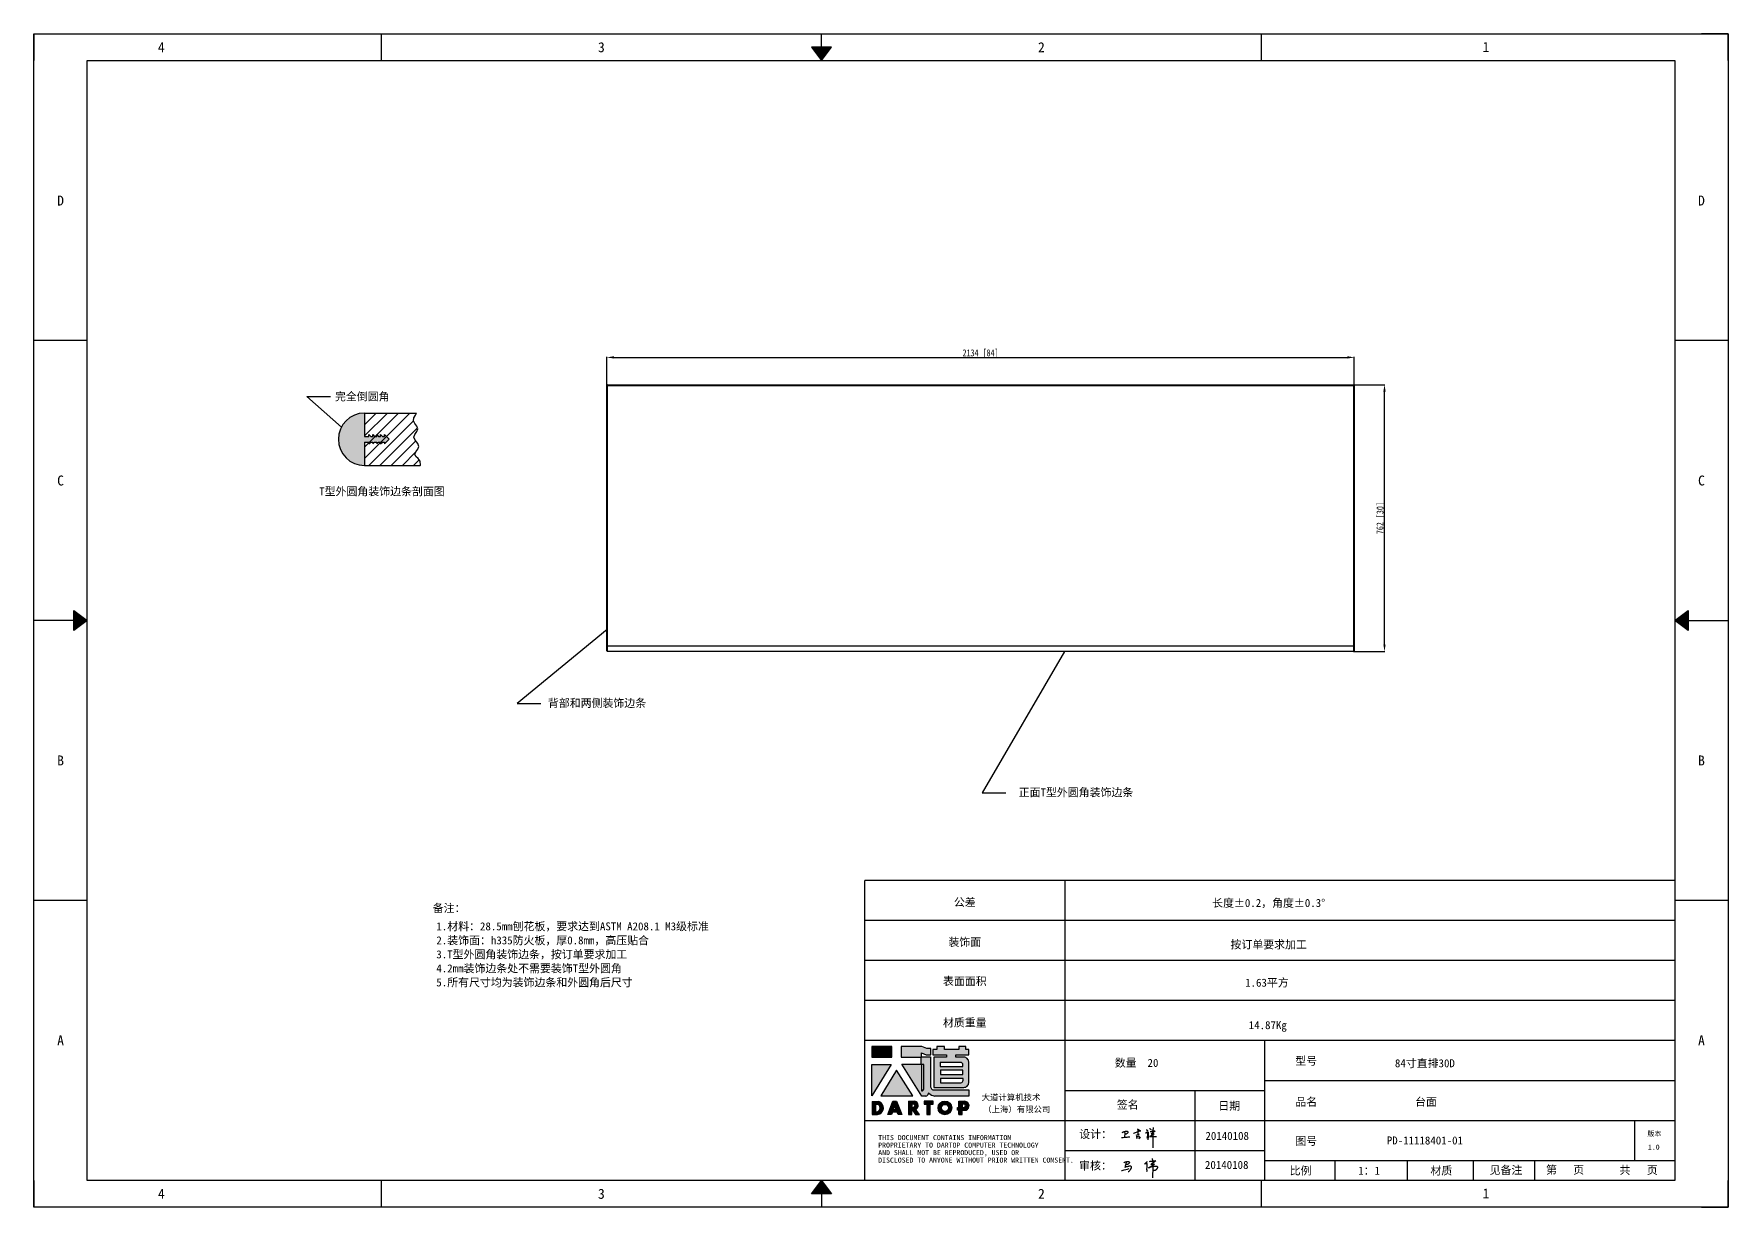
# Model space of a CAD drawing. Header units: inches. Extents: x 777 to 29406, y -38596 to 2393.
# Drawn here: x 16456 to 21294, y -7420 to -4070 of the extents above; entities that cross this region are included whole.
import ezdxf
from ezdxf.enums import TextEntityAlignment as Align

# ---------------------------------------------------------------- set-up
doc = ezdxf.new("R2010")
doc.units = ezdxf.units.IN
doc.header["$LTSCALE"] = 0.605
doc.header["$MEASUREMENT"] = 0
doc.header["$PDMODE"] = 3
doc.header["$PDSIZE"] = 0.25
doc.linetypes.add('DOT', pattern=[0.2, 0.1, -0.1])
doc.layers.get('0').update_dxf_attribs({"linetype": 'CONTINUOUS'})
doc.layers.get('Defpoints').update_dxf_attribs({"linetype": 'CONTINUOUS'})
for name, color, linetype in [('02-05848-001_DXF_HATCHING', 7, 'CONTINUOUS'), ('02-05848-001_DXF_TEXT', 7, 'CONTINUOUS'), ('4', 7, 'CONTINUOUS'), ('print', 30, 'CONTINUOUS')]:
    doc.layers.add(name, color=color, linetype=linetype)
doc.layers.add('dim', color=2, linetype='CONTINUOUS', lineweight=9)
doc.styles.add('Dartop', font='')
doc.styles.add('hzHT', font='simhei.ttf')
doc.styles.get("Standard").update_dxf_attribs({"font": 'txt', "width": 0.7})
doc.styles.get('Dartop').set_extended_font_data('FangSong_GB2312')
doc.dimstyles.new('ISO-25', dxfattribs={"dimtxt": 20, "dimasz": 20, "dimexe": 1.25, "dimexo": 0.625, "dimtad": 1, "dimdec": 1, "dimtxsty": 'Standard', "dimcen": 2.5, "dimadec": 0, "dimazin": 0, "dimtfac": 1, "dimtdec": 1, "dimtmove": 0, "dimatfit": 3, "dimfxl": 0, "dimarcsym": 0})
doc.dimstyles.get("Standard").update_dxf_attribs({"dimtxt": 0.1, "dimasz": 0.125, "dimexe": 0.18, "dimexo": 0.0625, "dimgap": 0.09, "dimtad": 0, "dimtih": 1, "dimtoh": 1, "dimdec": 3, "dimzin": 4, "dimdsep": 46, "dimtxsty": 'Standard', "dimblk": '_FILLED', "dimblk1": '_FILLED', "dimblk2": '_FILLED', "dimcen": 0.09, "dimadec": 0, "dimazin": 0, "dimtol": 1, "dimtp": 0.008, "dimtm": 0.008, "dimtfac": 1, "dimtdec": 3, "dimtofl": 0, "dimtmove": 0, "dimatfit": 3, "dimldrblk": '_FILLED', "dimfxl": 0, "dimtolj": 1, "dimtzin": 4, "dimarcsym": 0})

# ---------------------------------------------------------------- blocks, each defined once
blk = doc.blocks.new('_FILLED')
at = {"color": 0, "linetype": 'ByBlock'}
blk.add_solid([(0, 0), (-1, 0.16), (-1, -0.16)], dxfattribs=at)
blk = doc.blocks.new('*U5')
at = {"color": 254, "linetype": 'Continuous', "extrusion": (0, 0, -1)}
for points in [[(-17, 0.333), (-16.812, 0.25), (-17, 0.5)], [(-17, 0.333), (-17.188, 0.25), (-16.812, 0.25)], [(-17, 0.333), (-17, 0.5), (-17.188, 0.25)]]:
    blk.add_solid(points, dxfattribs=at)
blk = doc.blocks.new('*U4')
at = {"color": 254, "linetype": 'Continuous', "extrusion": (0, 0, -1)}
for points in [[(-33.167, 11), (-33, 11), (-33.25, 11.188)], [(-33.167, 11), (-33.25, 11.188), (-33.25, 10.812)], [(-33.167, 11), (-33.25, 10.812), (-33, 11)]]:
    blk.add_solid(points, dxfattribs=at)
blk = doc.blocks.new('*U6')
at = {"color": 254, "linetype": 'Continuous'}
for points in [[(17, 21.667), (17.188, 21.75), (16.812, 21.75)], [(17, 21.667), (16.812, 21.75), (17, 21.5)], [(17, 21.667), (17, 21.5), (17.188, 21.75)]]:
    blk.add_solid(points, dxfattribs=at)
blk = doc.blocks.new('*U3')
at = {"color": 254, "linetype": 'Continuous', "extrusion": (0, 0, -1)}
for points in [[(-0.833, 11), (-0.75, 10.812), (-0.75, 11.188)], [(-0.833, 11), (-0.75, 11.188), (-1, 11)], [(-0.833, 11), (-1, 11), (-0.75, 10.812)]]:
    blk.add_solid(points, dxfattribs=at)
blk = doc.blocks.new('dadao')
for p, q in [((48, 19.2), (44.9, 10.4)), ((44.9, 10.4), (51.2, 10.4)), ((51.2, 10.4), (48, 19.2))]:
    blk.add_line(p, q)
for points in [[(41.8, 121.6), (41.8, 143.7), (-0.4, 143.7), (-0.4, 121.6), (41.8, 121.6)], [(104.8, 122), (104.8, 130.3), (114.1, 126.3), (124.2, 126.3), (124.2, 139.6), (115.9, 139.6), (105.1, 143.9), (61.5, 143.9)], [(61.7, 144), (61.7, 121.3), (103.9, 121.3)], [(113.4, 38.7), (105.1, 38.7), (63, 106.5), (103.9, 106.5), (103.9, 120.9), (103.9, 121.3)], [(109.7, 53.6), (109.7, 106.2), (104.3, 106.2), (104.3, 50.4), (106.6, 50.4)], [(144.6, 94.4), (144.6, 84.8), (192, 84.8), (192, 94.1), (144.9, 94.1)], [(120.2, 45), (119.5, 45), (119.5, 44.6)], [(0, 28), (0, 0), (11.8, 0)], [(0.1, 28), (14, 28)], [(7.1, 21.8), (7.1, 6.1), (12, 6.1)], [(7.1, 21.8), (11.4, 21.8)], [(76.8, 28.2), (76.8, 0), (84.1, 0), (84.1, 11.1), (91.6, -0.1), (100.3, -0.1), (91.7, 11.1)], [(76.8, 28.2), (90.6, 28.2)], [(84, 22.7), (84, 15.3), (87.2, 15.3)], [(84, 22.7), (87.3, 22.7)], [(183.7, 0), (183.7, 9.6), (180.6, 9.6), (180.6, 14.9), (183.8, 14.9), (183.8, 28.1), (196.1, 28.1), (196.5, 28.1)], [(183.7, 0), (190.9, 0), (190.9, 9.6), (198.8, 9.6)], [(194.9, 22.3), (190.8, 22.3), (190.8, 15), (194.4, 15)]]:
    blk.add_lwpolyline(points)
blk.add_lwpolyline([(137.1, 144.2), (137.1, 137.9), (128.3, 137.9), (128.3, 126.5), (157.3, 126.5), (157.3, 121.5), (130.3, 121.5), (130.3, 57.5), (194.4, 57.5, 0.414214), (204.4, 67.5), (204.4, 111.3, 0.414214), (194.4, 121.3), (177.5, 121.3), (177.5, 126.3), (204.7, 126.3), (204.7, 137.7), (198.2, 137.7), (198.2, 143.9), (183.3, 143.9), (183.3, 138), (153, 138), (153, 144.2), (137.1, 144.2)], format="xyb", close=True)
for points in [[(104.8, 122), (123.4, 122), (123.4, 60, 0.414214), (131.4, 52), (204.8, 52), (204.8, 39.1), (131.7, 39.1)], [(144.3, 110.8), (144.3, 101.8), (192.3, 101.8), (192.3, 105.5, 0.414214), (187.3, 110.5), (144.3, 110.5)], [(144.6, 77), (144.6, 67.5), (187.6, 67.5, 0.414214), (192.6, 72.5), (192.6, 76.4), (144.6, 76.4)]]:
    blk.add_lwpolyline(points, format="xyb")
for points in [[(-0.3, 106.2), (40.4, 106.2), (-0.3, 39.7), (-0.3, 106.2)], [(51.7, 94.1), (18.4, 39.3), (86.2, 39.3)], [(43.8, 28.2), (51.8, 28.2), (62.6, -0.1), (55, -0.1), (53.2, 5), (42.9, 5), (41.1, 0), (33.6, 0)], [(110, 28.1), (110, 21.9), (116, 21.9), (116, -0.1), (123.2, -0.1), (123.2, 22), (129.2, 22), (129.2, 28.1), (110, 28.1)]]:
    blk.add_lwpolyline(points, close=True)
for radius in [14.5, 7.44]:
    blk.add_circle((154.2, 14.2), radius)
for centre, radius, start, end in [((99.2, 60.7), 12.6, 305.6399, 325.969), ((111.6, 46.7), 8.19, 282.9811, 347.6627), ((136, 61.7), 22.9, 226.7358, 259.3209), ((8.5, 13.9), 8.49, 294.2143, 69.7177), ((9.6, 14.2), 14.4, 278.6604, 72.3203), ((86.4, 19), 3.8, 282.527, 76.7196), ((88.6, 19.4), 8.95, 290.6073, 77.2124), ((193.7, 18.7), 3.8, 280.9891, 72.5513), ((195.7, 18.6), 9.51, 288.8959, 85.2442)]:
    blk.add_arc(centre, radius, start, end)
blk = doc.blocks.new('h')
for p, q in [((20768.1, -2360.9), (20773, -2359.1)), ((20769.5, -2366.9), (20769.8, -2370.6)), ((20769.8, -2370.6), (20770.9, -2378)), ((20770.9, -2378), (20771.5, -2370.6)), ((20772.4, -2369.3), (20774.9, -2367.8)), ((20773, -2359.1), (20784.1, -2355.2)), ((20773.3, -2331.8), (20775.3, -2338.7)), ((20789.1, -2340.9), (20773.5, -2331.9)), ((20775.3, -2338.7), (20775.6, -2351.2)), ((20775.6, -2351.2), (20775.5, -2357.3)), ((20782.2, -2369.2), (20780, -2377.1)), ((20780, -2377.1), (20788.3, -2371.3)), ((20780.1, -2366.4), (20780.8, -2366.4)), ((20781.9, -2367.4), (20782.2, -2369.2)), ((20845.7, -2343.5), (20848.4, -2353)), ((20848.9, -2370.3), (20847.9, -2424)), ((20848.4, -2353), (20848.9, -2370.3))]:
    blk.add_line(p, q)
for points in [[(20696.6, -2372.4, 0.002073), (20710.6, -2371.9, 0.016137), (20719.6, -2371.3, 0.008314), (20736.9, -2369.3)], [(20699.1, -2348.2, -0.029745), (20704.6, -2345.4, -0.046842), (20708.4, -2344.2, -0.00919), (20714.3, -2343, -0.018517), (20717.2, -2342.5, -0.037841), (20720.3, -2342.4, -0.039541), (20723.2, -2342.8, -0.149785), (20726, -2344.3, -0.204935), (20726.9, -2346.6, -0.074872), (20726.5, -2348.3, -0.061615), (20725.6, -2350.3, -0.034204), (20723.8, -2352.6, -0.045776), (20722.3, -2354.1, -0.054985), (20720.4, -2355.3, -0.036348), (20717.3, -2356.5, -0.067752), (20715.7, -2356.8, -0.043553), (20713.2, -2356.7)], [(20755, -2351.9, -0.024077), (20759.9, -2350.1, -0.013147), (20768.7, -2346.5, -0.00522), (20775.4, -2344.1, -0.018517), (20777.3, -2343.4, -0.008274), (20786.3, -2341, -0.039541), (20788.3, -2340.8, -0.079216), (20789.4, -2341, -0.204935)], [(20813.5, -2350.1, 0.007348), (20815.9, -2348.7, 0.008421), (20818, -2347.3, 0.009459), (20819.7, -2346.2, -0.016325), (20820.7, -2345.5, -0.173771), (20821.8, -2345.3, -0.085159), (20823.9, -2346, -0.125883), (20826, -2347.9, -0.160659), (20826.6, -2350.1, -0.010447), (20826.5, -2352.3, -0.008247), (20826.2, -2355.1, -0.002698), (20825.3, -2374, 0.001562), (20823.9, -2383.7, 0.016137)], [(20816.8, -2335, -0.053561), (20819.6, -2336.1, -0.075272), (20821.3, -2337.3, -0.005295), (20822.5, -2338.5, -0.009337), (20823.1, -2339.1, -0.026146), (20823.7, -2339.8, -0.016644), (20824.5, -2340.9)], [(20832.1, -2329.2, -0.053561), (20834.9, -2330.3, -0.075272), (20836.7, -2331.5, -0.005295), (20837.8, -2332.6, -0.009337), (20838.5, -2333.3, -0.026146), (20839, -2334, -0.016644), (20839.8, -2335.1)], [(20836, -2343.7, -0.02797), (20842.1, -2342.6, -0.048868), (20845.6, -2342.2, -0.00919), (20851.1, -2341.4, -0.018517), (20853.9, -2341.1, -0.037841), (20856.7, -2341.2, -0.039541), (20859.4, -2341.6, -0.018282), (20840.6, -2354.7, -0.000937)], [(20847.6, -2340.2, 0.021784), (20849.6, -2335.9, 0.028296), (20850.8, -2332.4, 0.008136), (20851.9, -2328.2, 0.028913), (20852.2, -2327, 0.08193), (20852.1, -2325.9, 0.075058), (20851.7, -2324.7, 0.275043)]]:
    blk.add_lwpolyline(points, format="xyb")
for points in [[(20711.3, -2343.5), (20711.3, -2343.5), (20711.5, -2355.8), (20710.7, -2368), (20710.6, -2371.9)], [(20821.5, -2350.6), (20822.4, -2359.2), (20822.2, -2364.9), (20821.7, -2369), (20821.3, -2376.3), (20823.6, -2368.5), (20827.2, -2366.3), (20829.5, -2366.3)], [(20840.6, -2354.7), (20850, -2354.7), (20855, -2354.3), (20845.9, -2361.1), (20840.5, -2364), (20833, -2367.5), (20863.2, -2367.4), (20865.9, -2367.3)]]:
    blk.add_lwpolyline(points)
for centre, radius, start, end in [((20773.7, -2371.2), 2.3, 121.9907, 163.60158), ((20787.5, -2406), 40.3, 100.61827, 108.24823), ((20780.8, -2367.6), 1.15, 9.4675, 90)]:
    blk.add_arc(centre, radius, start, end)
blk = doc.blocks.new('*D28')
at = {"layer": 'Defpoints', "color": 0, "transparency": 16777216}
for p in [(20226.2, -4994), (18092.2, -5073.9), (20226.2, -5073.9)]:
    blk.add_point(p, dxfattribs=at)
at = {"layer": 'dim', "color": 0, "lineweight": -2, "transparency": 16777216}
for p, q in [((18092.2, -5073.3), (18092.2, -4992.7)), ((18112.2, -4994), (20206.2, -4994)), ((20226.2, -5073.3), (20226.2, -4992.7))]:
    blk.add_line(p, q, dxfattribs=at)
at = {"layer": 'dim', "color": 0, "transparency": 16777216}
for points in [[(18112.2, -4990.6), (18112.2, -4997.3), (18092.2, -4994)], [(20206.2, -4990.6), (20206.2, -4997.3), (20226.2, -4994)]]:
    blk.add_solid(points, dxfattribs=at)
at = {"layer": 'dim', "color": 0, "transparency": 16777216, "insert": (19159.2, -4983.3), "char_height": 20, "attachment_point": 5}
blk.add_mtext('2134 [84]', dxfattribs=at)
blk = doc.blocks.new('*D29')
at = {"layer": 'Defpoints', "color": 0, "transparency": 16777216}
for p in [(20224.2, -5071.9), (20312.5, -5071.9), (20224.2, -5833.9)]:
    blk.add_point(p, dxfattribs=at)
at = {"layer": 'dim', "color": 0, "lineweight": -2, "transparency": 16777216}
for p, q in [((20224.8, -5071.9), (20313.8, -5071.9)), ((20312.5, -5813.9), (20312.5, -5091.9)), ((20224.8, -5833.9), (20313.8, -5833.9))]:
    blk.add_line(p, q, dxfattribs=at)
at = {"layer": 'dim', "color": 0, "transparency": 16777216}
for points in [[(20309.2, -5091.9), (20315.8, -5091.9), (20312.5, -5071.9)], [(20309.2, -5813.9), (20315.8, -5813.9), (20312.5, -5833.9)]]:
    blk.add_solid(points, dxfattribs=at)
at = {"layer": 'dim', "color": 0, "transparency": 16777216, "insert": (20301.9, -5452.9), "char_height": 20, "attachment_point": 5, "rotation": 90}
blk.add_mtext('762 [30]', dxfattribs=at)

msp = doc.modelspace()

# ---------------------------------------------------------------- hatches: boundary and pattern name
for points in [[(18905.83, -6962.27), (18848.88, -6962.27), (18848.88, -6992.03), (18905.83, -6992.03)], [(18904, -7012.85), (18849.03, -7012.85), (18849.03, -7102.6)], [(18919.23, -7029.13), (18874.3, -7103.19), (18965.8, -7103.19)], [(19023.9, -7118.35), (18997.89, -7118.35), (18997.89, -7126.6), (19006.01, -7126.6), (19006.01, -7156.32), (19015.72, -7156.32), (19015.72, -7126.58), (19023.9, -7126.58)]]:
    msp.add_hatch(color=0).paths.add_polyline_path(points)
h = msp.add_hatch(color=0)
h.paths.add_polyline_path([(18990.94, -6980.35), (19003.51, -6985.78), (19017.1, -6985.78), (19017.1, -6967.8), (19005.89, -6967.8), (18991.28, -6962.03), (18932.74, -6962.03), (18932.74, -6992.45), (18989.7, -6992.45), (18989.7, -6993.06), (18989.7, -7012.51), (18934.47, -7012.51), (18991.28, -7103.94), (19002.53, -7103.94, 0.2793748), (19010.74, -7095.95), (19010.74, -7095.53), (19011.74, -7095.53, 0.1431454), (19027.22, -7103.41), (19125.95, -7103.41), (19125.95, -7086.07), (19026.8, -7086.07, -0.4142136), (19016, -7075.27), (19016, -6991.49), (18990.94, -6991.49)])
h.paths.add_polyline_path([(18990.28, -7012.89), (18997.51, -7012.9), (18997.51, -7083.86, -0.0889357), (18993.32, -7088.17), (18990.25, -7088.17)], flags=16)
h = msp.add_hatch(color=0)
h.paths.add_polyline_path([(19125.78, -6970.32), (19116.99, -6970.32), (19116.99, -6961.96), (19096.91, -6961.96), (19096.91, -6969.9), (19055.93, -6969.9), (19055.93, -6961.54), (19034.46, -6961.54), (19034.46, -6970.05), (19022.6, -6970.05), (19022.6, -6985.46), (19061.74, -6985.46), (19061.74, -6992.27), (19025.26, -6992.27), (19025.26, -7078.53), (19111.86, -7078.53, 0.4142136), (19125.36, -7065.03), (19125.36, -7005.96, 0.4142136), (19111.86, -6992.46), (19088.97, -6992.46), (19088.97, -6985.78), (19125.78, -6985.78)])
h.paths.add_polyline_path([(19102.3, -7007.08, -0.4142136), (19109.04, -7013.83), (19109.04, -7018.78), (19044.21, -7018.78), (19044.21, -7007.08)], flags=16)
h.paths.add_polyline_path([(19108.63, -7029.23), (19108.63, -7041.76), (19044.63, -7041.76), (19044.63, -7029.23)], flags=16)
h.paths.add_polyline_path([(19109.46, -7053.04), (19109.46, -7058.41, -0.4142136), (19102.71, -7065.16), (19044.63, -7065.16), (19044.63, -7053.04)], flags=16)
h = msp.add_hatch(color=0)
h.paths.add_polyline_path([(18868.29, -7118.48), (18849.43, -7118.48), (18849.43, -7156.21), (18865.31, -7156.21, 0.7930159)])
h.paths.add_polyline_path([(18865.59, -7147.95), (18859, -7147.95), (18859, -7126.74), (18864.87, -7126.74, -0.6713609)], flags=16)
h = msp.add_hatch(color=0)
h.paths.add_polyline_path([(18919.38, -7118.17), (18908.61, -7118.17), (18894.77, -7156.25), (18904.97, -7156.25), (18907.37, -7149.5), (18921.18, -7149.5), (18923.63, -7156.33), (18933.9, -7156.33)])
h.paths.add_polyline_path([(18918.54, -7142.23), (18909.98, -7142.23), (18914.18, -7130.26)], flags=16)
h = msp.add_hatch(color=0)
h.paths.add_polyline_path([(18971.69, -7118.2), (18953.14, -7118.2), (18953.14, -7156.27), (18962.94, -7156.27), (18962.94, -7141.18), (18973.02, -7156.41), (18984.86, -7156.41), (18973.27, -7141.27, 0.7440549)])
h.paths.add_polyline_path([(18962.85, -7135.54), (18962.85, -7125.55), (18967.23, -7125.55, -0.796809), (18967.17, -7135.54)], flags=16)
h = msp.add_hatch(color=0)
h.paths.add_polyline_path([(19038.03, -7137.1, 1), (19077.13, -7137.1, 1)])
h.paths.add_polyline_path([(19067.62, -7137.1, -1), (19047.54, -7137.1, -1)], flags=16)
h = msp.add_hatch(color=0)
h.paths.add_polyline_path([(19114.63, -7118.29), (19114.07, -7118.29), (19097.53, -7118.29), (19097.53, -7136.06), (19093.15, -7136.06), (19093.15, -7143.27), (19097.46, -7143.27), (19097.46, -7156.21), (19107.11, -7156.21), (19107.11, -7143.22), (19117.72, -7143.22, 0.8123038)])
h.paths.add_polyline_path([(19106.97, -7136.01), (19106.97, -7126.07), (19112.46, -7126.07, -0.7782134), (19111.9, -7136.01)], flags=16)
at = {"layer": '02-05848-001_DXF_HATCHING', "linetype": 'Continuous'}
h = msp.add_hatch(color=2, dxfattribs=at)
edge = h.paths.add_edge_path()
edge.add_line((17418.04, -5236.02), (17424.08, -5236.02))
edge.add_line((17424.08, -5236.02), (17424.08, -5241.06))
edge.add_line((17424.08, -5241.06), (17429.14, -5236.02))
edge.add_line((17429.14, -5236.02), (17435.18, -5236.02))
edge.add_line((17435.18, -5236.02), (17435.18, -5241.06))
edge.add_line((17435.18, -5241.06), (17440.24, -5236.02))
edge.add_line((17440.24, -5236.02), (17446.29, -5236.02))
edge.add_line((17446.29, -5236.02), (17446.29, -5241.06))
edge.add_line((17446.29, -5241.06), (17451.35, -5236.02))
edge.add_line((17451.35, -5236.02), (17457.39, -5236.02))
edge.add_line((17457.39, -5236.02), (17457.39, -5241.06))
edge.add_line((17457.39, -5241.06), (17470.66, -5227.83))
edge.add_line((17457.39, -5214.61), (17470.66, -5227.83))
edge.add_line((17457.39, -5219.65), (17457.39, -5214.61))
edge.add_line((17451.35, -5219.65), (17457.39, -5219.65))
edge.add_line((17446.29, -5214.61), (17451.35, -5219.65))
edge.add_line((17446.29, -5219.65), (17446.29, -5214.61))
edge.add_line((17440.24, -5219.65), (17446.29, -5219.65))
edge.add_line((17435.18, -5214.61), (17440.24, -5219.65))
edge.add_line((17435.18, -5219.65), (17435.18, -5214.61))
edge.add_line((17429.14, -5219.65), (17435.18, -5219.65))
edge.add_line((17424.08, -5214.61), (17429.14, -5219.65))
edge.add_line((17424.08, -5219.65), (17424.08, -5214.61))
edge.add_line((17418.04, -5219.65), (17424.08, -5219.65))
edge.add_line((17412.97, -5214.61), (17418.04, -5219.65))
edge.add_line((17412.97, -5219.65), (17412.97, -5214.61))
edge.add_line((17400.4, -5219.65), (17412.97, -5219.65))
edge.add_line((17400.4, -5153.03), (17400.4, -5219.65))
edge.add_arc((17400.4, -5227.83), 74.8, 90, 270)
edge.add_line((17400.4, -5236.02), (17400.4, -5302.64))
edge.add_line((17400.4, -5236.02), (17412.97, -5236.02))
edge.add_line((17412.97, -5236.02), (17412.97, -5241.06))
edge.add_line((17412.97, -5241.06), (17418.04, -5236.02))

# ---------------------------------------------------------------- linework, layer by layer
at = {"color": 0, "linetype": 'DOT'}
for p, q in [((16456.21, -4070.13), (21217.44, -4070.13)), ((16456.21, -7344.34), (16456.21, -4146.28)), ((21293.59, -4146.28), (21293.59, -7344.34)), ((21217.44, -7420.49), (16456.21, -7420.49))]:
    msp.add_line(p, q, dxfattribs=at)
at = {"color": 0}
for p, q in [((16456.21, -4070.13), (16456.21, -4146.28)), ((17448.29, -4146.28), (17448.29, -4070.13)), ((18704.68, -4108.21), (18704.68, -4070.13)), ((19961.06, -4146.28), (19961.06, -4070.13)), ((21293.59, -4070.13), (21217.44, -4070.13)), ((21293.59, -4146.28), (21293.59, -4070.13)), ((16608.5, -7344.34), (16608.5, -4146.28)), ((16608.5, -4146.28), (21141.3, -4146.28)), ((21141.3, -4146.28), (21141.3, -7344.34)), ((16608.5, -4945.8), (16456.21, -4945.8)), ((21293.59, -4945.8), (21141.3, -4945.8)), ((16570.42, -5745.31), (16456.21, -5745.31)), ((21179.37, -5745.31), (21293.59, -5745.31)), ((18828.41, -7344.34), (18828.41, -6487.72)), ((21141.3, -6487.72), (18828.41, -6487.72)), ((19399.5, -6487.72), (19399.5, -7344.34)), ((16608.5, -6544.83), (16456.21, -6544.83)), ((21293.59, -6544.83), (21141.3, -6544.83)), ((21141.3, -6601.94), (18828.41, -6601.94)), ((21141.3, -6716.15), (18828.41, -6716.15)), ((21141.3, -6830.37), (18828.41, -6830.37)), ((21141.3, -6944.59), (18828.41, -6944.59)), ((19970.58, -7344.34), (19970.58, -6944.59)), ((19970.58, -7058.8), (21141.3, -7058.8)), ((19399.5, -7087.36), (19970.58, -7087.36)), ((19770.7, -7087.36), (19770.7, -7344.34)), ((18828.41, -7173.02), (19399.5, -7173.02)), ((19399.5, -7173.02), (21141.3, -7173.02)), ((21027.08, -7287.24), (21027.08, -7173.02)), ((19399.5, -7258.68), (19970.58, -7258.68)), ((19970.58, -7287.24), (21141.3, -7287.24)), ((20171.5, -7344.34), (20171.5, -7287.24)), ((20378.56, -7344.34), (20378.56, -7287.24)), ((20566.8, -7344.34), (20566.8, -7287.24)), ((20741.54, -7344.34), (20741.54, -7287.24)), ((16456.21, -7344.34), (16456.21, -7420.49)), ((21141.3, -7344.34), (16608.5, -7344.34)), ((17448.29, -7420.49), (17448.29, -7344.34)), ((19961.06, -7420.49), (19961.06, -7344.34)), ((21293.59, -7420.49), (21293.59, -7344.34)), ((18704.68, -7382.42), (18704.68, -7420.49)), ((21217.44, -7420.49), (21293.59, -7420.49))]:
    msp.add_line(p, q, dxfattribs=at)
for p, q in [((18092.17, -5073.92), (20226.17, -5073.92)), ((18092.17, -5831.92), (18092.17, -5073.92)), ((18094.17, -5071.92), (20224.17, -5071.92)), ((18094.17, -5833.92), (18094.17, -5071.92)), ((20224.17, -5071.92), (20224.17, -5833.92)), ((20226.17, -5073.92), (20226.17, -5831.92)), ((20224.17, -5818.92), (18094.17, -5818.92)), ((20224.17, -5833.92), (18094.17, -5833.92)), ((19648.79, -7303.13), (19644.75, -7305.29)), ((19644.98, -7298.59), (19652.12, -7298.59)), ((19655.92, -7298.24), (19648.79, -7303.13)), ((19649.05, -7281.65), (19650.69, -7295.34)), ((19650.69, -7295.34), (19650.95, -7305.45)), ((19652.12, -7298.59), (19655.92, -7298.24)), ((19644.75, -7305.29), (19639.14, -7308.32)), ((19650.95, -7305.45), (19650.35, -7336.89))]:
    msp.add_line(p, q)
at = {"color": 2, "linetype": 'Continuous'}
for p, q in [((17400.4, -5186.29), (17433.67, -5153.03)), ((17400.4, -5218.32), (17465.69, -5153.03)), ((17400.4, -5250.35), (17497.72, -5153.03)), ((17400.4, -5282.38), (17529.75, -5153.03)), ((17412.17, -5302.64), (17539.88, -5174.93)), ((17444.2, -5302.64), (17551.34, -5195.5)), ((17476.23, -5302.64), (17546.57, -5232.29)), ((17508.25, -5302.64), (17546.06, -5264.83)), ((17540.28, -5302.64), (17556.13, -5286.78))]:
    msp.add_line(p, q, dxfattribs=at)
at = {"color": 7, "linetype": 'Continuous'}
for p, q in [((17400.4, -5153.03), (17400.4, -5219.65)), ((17400.4, -5153.03), (17548.79, -5153.03)), ((17539.82, -5174.81), (17541.41, -5166.83)), ((17543.66, -5182.72), (17539.82, -5174.81)), ((17541.41, -5166.83), (17546.06, -5158.68)), ((17546.06, -5158.68), (17548.79, -5153.03)), ((17400.4, -5219.65), (17412.97, -5219.65)), ((17412.97, -5219.65), (17412.97, -5214.61)), ((17412.97, -5214.61), (17418.04, -5219.65)), ((17418.04, -5219.65), (17424.08, -5219.65)), ((17424.08, -5219.65), (17424.08, -5214.61)), ((17424.08, -5214.61), (17429.14, -5219.65)), ((17429.14, -5219.65), (17435.18, -5219.65)), ((17435.18, -5219.65), (17435.18, -5214.61)), ((17435.18, -5214.61), (17440.24, -5219.65)), ((17440.24, -5219.65), (17446.29, -5219.65)), ((17446.29, -5219.65), (17446.29, -5214.61)), ((17446.29, -5214.61), (17451.35, -5219.65)), ((17451.35, -5219.65), (17457.39, -5219.65)), ((17457.39, -5219.65), (17457.39, -5214.61)), ((17457.39, -5214.61), (17470.66, -5227.83)), ((17541.4, -5221.31), (17544.31, -5213.69)), ((17545.2, -5230.53), (17541.4, -5221.31)), ((17549.5, -5190.56), (17543.66, -5182.72)), ((17544.31, -5213.69), (17549.55, -5206.04)), ((17552.43, -5198.45), (17549.5, -5190.56)), ((17549.55, -5206.04), (17552.43, -5198.45)), ((17400.4, -5236.02), (17400.4, -5302.64)), ((17400.4, -5236.02), (17412.97, -5236.02)), ((17412.97, -5241.06), (17418.04, -5236.02)), ((17412.97, -5236.02), (17412.97, -5241.06)), ((17418.04, -5236.02), (17424.08, -5236.02)), ((17424.08, -5241.06), (17429.14, -5236.02)), ((17424.08, -5236.02), (17424.08, -5241.06)), ((17429.14, -5236.02), (17435.18, -5236.02)), ((17435.18, -5241.06), (17440.24, -5236.02)), ((17435.18, -5236.02), (17435.18, -5241.06)), ((17440.24, -5236.02), (17446.29, -5236.02)), ((17446.29, -5241.06), (17451.35, -5236.02)), ((17446.29, -5236.02), (17446.29, -5241.06)), ((17451.35, -5236.02), (17457.39, -5236.02)), ((17457.39, -5241.06), (17470.66, -5227.83)), ((17457.39, -5236.02), (17457.39, -5241.06)), ((17543.76, -5270.18), (17546.7, -5263.34)), ((17546.7, -5276.69), (17543.76, -5270.18)), ((17552.3, -5239.69), (17545.2, -5230.53)), ((17546.7, -5263.34), (17552.19, -5256.18)), ((17552.19, -5256.18), (17555.59, -5248.9)), ((17555.59, -5248.9), (17552.3, -5239.69)), ((17400.4, -5302.64), (17559.44, -5302.64)), ((17553.04, -5283.11), (17546.7, -5276.69)), ((17558.74, -5289.88), (17553.04, -5283.11)), ((17560.09, -5301.26), (17558.74, -5289.88)), ((17559.44, -5302.64), (17560.09, -5301.26))]:
    msp.add_line(p, q, dxfattribs=at)
at = {"color": 0}
for points in [[(18704.68, -4146.28), (18733.23, -4108.21), (18676.12, -4108.21), (18704.68, -4146.28)], [(16608.5, -5745.31), (16570.42, -5773.87), (16570.42, -5716.76), (16608.5, -5745.31)], [(21141.3, -5745.31), (21179.37, -5716.76), (21179.37, -5773.87), (21141.3, -5745.31)], [(18704.68, -7344.34), (18733.23, -7382.42), (18676.12, -7382.42), (18704.68, -7344.34)]]:
    msp.add_lwpolyline(points, close=True, dxfattribs=at)
for points in [[(19567.82, -7293.65, -0.029745), (19571.09, -7292.01, -0.0468422), (19573.3, -7291.3, -0.0091902), (19576.75, -7290.61, -0.0185172), (19578.48, -7290.36, -0.0378406), (19580.26, -7290.3, -0.0395413), (19581.96, -7290.51, -0.1497852), (19583.61, -7291.41, -0.2049352), (19584.12, -7292.73, -0.0748717), (19583.93, -7293.76, -0.0616146), (19583.36, -7294.91, -0.0342039), (19582.34, -7296.25, -0.0457759), (19581.43, -7297.13, -0.054985), (19580.32, -7297.82, -0.0363479), (19578.49, -7298.55, -0.0677521), (19577.57, -7298.71, -0.0435534), (19576.13, -7298.63)], [(19639.14, -7308.32, -0.029745), (19644.23, -7305.77, -0.0468422), (19647.68, -7304.66, -0.0091902), (19653.06, -7303.57, -0.0185172), (19655.76, -7303.18, -0.0378406), (19658.54, -7303.1, -0.0395413), (19661.19, -7303.42, -0.1497852), (19663.77, -7304.84, -0.2049352), (19664.56, -7306.88, -0.0748717), (19664.26, -7308.49, -0.0616146), (19663.38, -7310.28, -0.0342039), (19661.79, -7312.38, -0.0457759), (19660.36, -7313.75, -0.054985), (19658.64, -7314.83, -0.0363479), (19655.78, -7315.97, -0.0677521), (19654.35, -7316.21, -0.0435534), (19652.1, -7316.1)], [(19641.48, -7290.17, -0.0279703), (19646.09, -7289.32, -0.0488679), (19648.77, -7289.03, -0.0091902), (19652.97, -7288.41, -0.0185172), (19655.07, -7288.22, -0.0378406), (19657.23, -7288.26, -0.0395413), (19659.26, -7288.62, -0.0182819), (19644.98, -7298.59, -0.0009369)]]:
    msp.add_lwpolyline(points, format="xyb")
msp.add_lwpolyline([(19575.02, -7290.94), (19575.02, -7290.94), (19573.93, -7297.63), (19572.13, -7303.92), (19570.96, -7307.78)])
for centre, radius, start, end in [((18094.17, -5073.92), 2, 90, 180), ((20224.17, -5073.92), 2, 0, 90), ((18094.17, -5831.92), 2, 180, 270), ((20224.17, -5831.92), 2, 270, 0), ((19602.34, -7417.13), 114.87, 100.36867, 102.47486), ((19586.76, -7331.98), 28.31, 96.12534, 100.36867), ((19585.25, -7317.92), 14.17, 87.45704, 96.12534), ((19585.31, -7316.73), 12.98, 78.39957, 87.45704), ((19587.14, -7307.8), 3.86, 44.32465, 78.39957), ((19599.66, -7248.35), 56.38, 299.26546, 300.9495), ((19727.39, -7720.95), 435.33, 102.46592, 103.2053), ((19430.73, -7087.15), 288.25, 313.36613, 315.29608), ((19633.46, -7297.72), 1.84, 52.37575, 91.29116), ((18012.23, -7245.43), 1623.37, 357.56566, 358.05728), ((19632.83, -7297.44), 2.11, 357.19683, 33.70518), ((19585.29, -7294.32), 49.77, 352.91255, 354.80268), ((19603.95, -7296.02), 31.02, 354.80268, 357.19683), ((19559.47, -7304.27), 12.07, 281.07698, 291.21263), ((19294.11, -6227.16), 1121.29, 283.91895, 284.97151), ((19589.4, -7339.7), 36.86, 113.20245, 120.0175), ((19580.75, -7319.52), 14.9, 102.47486, 113.20245), ((19578.35, -7309.92), 9.51, 283.81625, 294.03051), ((19580.38, -7314.63), 4.39, 294.83643, 309.90113), ((19521.92, -7260.69), 83.89, 316.91956, 320.58866), ((19569.45, -7301.44), 21.33, 324.09481, 331.37836), ((19586.01, -7309.81), 2.85, 319.57307, 337.48549), ((19578.16, -7303.54), 12.81, 324.91067, 333.34843), ((19584.39, -7305.87), 6.24, 326.76781, 340.87102), ((19588.37, -7306.6), 2.14, 357.99839, 44.32465), ((19586.28, -7306.52), 4.24, 340.87102, 357.99839), ((20543.87, -7451.8), 920.05, 171.41017, 171.76808)]:
    msp.add_arc(centre, radius, start, end)
at = {"color": 7, "linetype": 'Continuous'}
msp.add_arc((17400.4, -5227.83), 74.8, 90, 270, dxfattribs=at)
at = {"layer": 'print'}
msp.add_lwpolyline([(16456.21, -4070.13), (21293.59, -4070.13), (21293.59, -7420.49), (16456.21, -7420.49)], close=True, dxfattribs=at)

# ---------------------------------------------------------------- block references
at = {"color": 0, "linetype": 'Continuous', "xscale": 152.2888407109637, "yscale": 152.2888407109637, "zscale": 152.2888407109637}
for name, p in [('*U6', (16115.77, -7420.49)), ('*U3', (16456.21, -7420.49)), ('*U4', (16115.77, -7420.49)), ('*U5', (16115.77, -7420.49))]:
    msp.add_blockref(name, p, dxfattribs=at)
at = {"color": 0}
for name, p, xscale, yscale, zscale in [('dadao', (18849.43, -7156.21), 1.349832906196347, 1.349832906196347, 1.349832906196347), ('h', (7439.92, -5831.88), 0.585704211006083, 0.585704211006083, 0.585704211006083)]:
    msp.add_blockref(name, p, dxfattribs=dict(at, xscale=xscale, yscale=yscale, zscale=zscale))

# ---------------------------------------------------------------- texts
for s, height, style, p in [('4', 28.55, 'Dartop', (16820.1, -4108.21)), ('3', 28.55, 'Dartop', (18076.49, -4108.21)), ('2', 28.55, 'Dartop', (19332.87, -4108.21)), ('1', 28.55, 'Dartop', (20602.27, -4107.3)), ('D', 28.55, 'Dartop', (16532.35, -4546.04)), ('D', 28.55, 'Dartop', (21217.44, -4546.04)), ('C', 28.55, 'Dartop', (16532.35, -5345.55)), ('T型外圆角装饰边条剖面图', 22.8433, 'hzHT', (17450.02, -5376.56)), ('C', 28.55, 'Dartop', (21217.44, -5345.55)), ('B', 28.55, 'Dartop', (16532.35, -6145.07)), ('B', 28.55, 'Dartop', (21217.44, -6145.07)), ('备注：', 22.843, 'hzHT', (17641.69, -6566.72)), ('公差', 22.843, 'hzHT', (19114.2, -6549.84)), ('长度%%P0.2，角度%%P0.3%%D', 22.8433, 'hzHT', (19981.76, -6551.9)), ('1.材料：28.5mm刨花板，要求达到ASTM A208.1 M3级标准', 22.8433, 'hzHT', (17994.37, -6618.71)), ('2.装饰面：h335防火板，厚0.8mm，高压贴合           ', 22.8433, 'hzHT', (17994.37, -6658.71)), ('装饰面', 22.843, 'hzHT', (19114.2, -6663.71)), ('按订单要求加工', 22.843, 'hzHT', (19981.76, -6670.68)), ('3.T型外圆角装饰边条，按订单要求加工               ', 22.8433, 'hzHT', (17994.37, -6698.71)), ('4.2mm装饰边条处不需要装饰T型外圆角                ', 22.8433, 'hzHT', (17994.37, -6738.71)), ('5.所有尺寸均为装饰边条和外圆角后尺寸              ', 22.8433, 'hzHT', (17994.37, -6778.71)), ('表面面积', 22.843, 'hzHT', (19114.2, -6775.39)), ('1.63平方', 22.843, 'hzHT', (19976.8, -6779.56)), ('材质重量', 22.843, 'hzHT', (19114.2, -6893.64)), ('14.87Kg', 22.843, 'hzHT', (19979.28, -6900.82)), ('A', 28.55, 'Dartop', (16532.35, -6944.59)), ('A', 28.55, 'Dartop', (21217.44, -6944.59)), ('数量  20', 22.843, 'hzHT', (19604.71, -7008.53)), ('型号', 22.843, 'hzHT', (20089.09, -7002.69)), ('84寸直排30D', 22.843, 'hzHT', (20427.85, -7009.7)), ('品名', 22.843, 'hzHT', (20089.09, -7119.96)), ('台面', 22.843, 'hzHT', (20431.04, -7119.96)), ('签名', 22.843, 'hzHT', (19579.35, -7128.33)), ('日期', 22.843, 'hzHT', (19869.21, -7131.14)), ('20140108', 22.843, 'hzHT', (19863.34, -7217.02)), ('版本', 14.277, 'hzHT', (21083.09, -7210.92)), ('图号', 22.843, 'hzHT', (20089.09, -7231.62)), ('PD-11118401-01', 22.8433, 'hzHT', (20427.85, -7230.13)), ('1.0', 14.277, 'Dartop', (21081.37, -7249.08)), ('20140108', 22.843, 'hzHT', (19861.98, -7299.91)), ('比例', 22.843, 'hzHT', (20073.17, -7316.39)), ('材质', 22.843, 'hzHT', (20474.79, -7316.39)), ('见备注', 22.843, 'hzHT', (20659.32, -7314.71)), ('第   页', 22.843, 'hzHT', (20828.16, -7314.02)), ('共   页', 22.843, 'hzHT', (21038, -7314.85)), ('1：1', 22.843, 'hzHT', (20268.45, -7316.39)), ('4', 28.55, 'Dartop', (16820.1, -7382.42)), ('3', 28.55, 'Dartop', (18076.49, -7382.42)), ('2', 28.55, 'Dartop', (19332.87, -7382.42)), ('1', 28.55, 'Dartop', (20602.27, -7381.51))]:
    msp.add_text(s, height=height, dxfattribs=dict(at, style=style)).set_placement(p, align=Align.MIDDLE_CENTER)
at = {"color": 0, "style": 'hzHT'}
for s, height, p in [('设计：', 22.843, (19440.97, -7223.5)), ('THIS DOCUMENT CONTAINS INFORMATION', 14.2771, (18866.96, -7229.13)), ('PROPRIETARY TO DARTOP COMPUTER TECHNOLOGY', 14.2771, (18866.96, -7250.54)), ('AND SHALL NOT BE REPRODUCED, USED OR', 14.2771, (18866.96, -7271.96)), ('DISCLOSED TO ANYONE WITHOUT PRIOR WRITTEN CONSENT.', 14.2771, (18866.96, -7293.37)), ('审核：', 22.843, (19440.63, -7313.46))]:
    msp.add_text(s, height=height, dxfattribs=at).set_placement(p)
at = {"layer": '4', "color": 0, "style": 'hzHT'}
for s, p in [('大道计算机技术', (19162.25, -7115.73)), ('（上海）有限公司', (19166.56, -7149.87))]:
    msp.add_text(s, height=17.132, dxfattribs=at).set_placement(p)
at = {"layer": 'dim', "color": 0, "style": 'hzHT'}
for s, height, p in [('完全倒圆角', 22.843, (17393.71, -5105.82)), ('背部和两侧装饰边条', 22.843, (18064.16, -5981.14)), ('正面T型外圆角装饰边条', 22.8433, (19431.65, -6235.94))]:
    msp.add_text(s, height=height, dxfattribs=at).set_placement(p, align=Align.MIDDLE_CENTER)

# ---------------------------------------------------------------- dimensions: what is measured, and where the dimension line sits
at = {"layer": 'dim'}
dim = msp.add_linear_dim(base=(20226.17, -4993.96), p1=(18092.17, -5073.92), p2=(20226.17, -5073.92), dimstyle='ISO-25', dxfattribs=at)
dim.commit()
dim.dimension.update_dxf_attribs({"geometry": '*D28', "text_midpoint": (19159.17, -4983.33)})
dim = msp.add_linear_dim(base=(20312.5, -5071.92), p1=(20224.17, -5833.92), p2=(20224.17, -5071.92), angle=90, dimstyle='ISO-25', dxfattribs=at)
dim.commit()
dim.dimension.update_dxf_attribs({"geometry": '*D29', "text_midpoint": (20301.88, -5452.92)})

# ---------------------------------------------------------------- leaders
at = {"layer": '02-05848-001_DXF_TEXT', "color": 2, "linetype": 'Continuous'}
for points in [[(17334.08, -5193.25), (17235.17, -5106.09), (17302.67, -5106.09)], [(18093.11, -5770.65), (17835.69, -5982.18), (17903.18, -5982.18)], [(19399.08, -5833.92), (19163.4, -6236.99), (19230.89, -6236.99)]]:
    msp.add_leader(points, dimstyle='Standard', override={"dimtad": 0}, dxfattribs=at)

doc.saveas('drawing.dxf')
